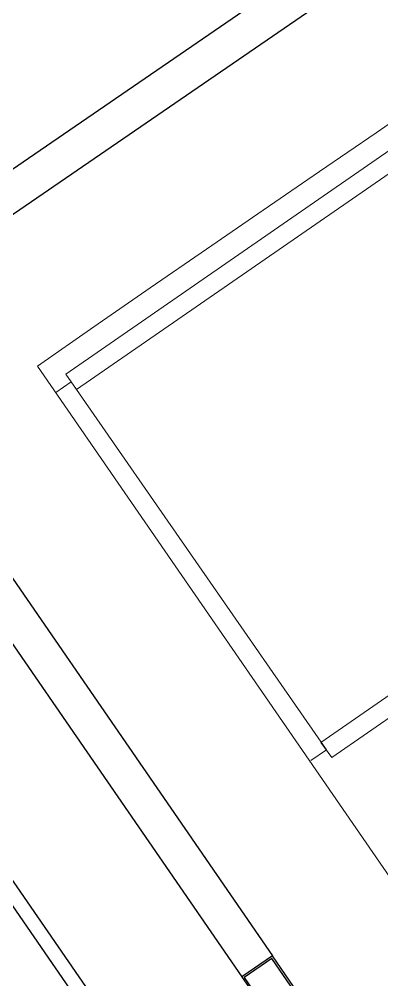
# Model space of a CAD drawing. Header units: millimetres. Extents: x 8159 to 14952, y 6817 to 11888.
# Drawn here: x 8608.1 to 8646.9, y 8167.7 to 8270.7 of the extents above; entities that cross this region are included whole.
import ezdxf

# ---------------------------------------------------------------- set-up
doc = ezdxf.new("R2010")
doc.units = ezdxf.units.MM
doc.header["$LTSCALE"] = 5
for name, color, linetype, lineweight in [('3-YANGIN-DOLABI', 7, 'Continuous', 0), ('anted', 10, 'Continuous', 0), ('FIBROBETON', 1, 'Continuous', 18), ('S-Fibrobeton', 26, 'Continuous', 25), ('S-Karkas', 48, 'Continuous', 25), ('S-Ölçü', 140, 'Continuous', 5), ('YAZI', 250, 'Continuous', 30)]:
    doc.layers.add(name, color=color, linetype=linetype, lineweight=lineweight)

# ---------------------------------------------------------------- blocks, each defined once
blk = doc.blocks.new('*U15')
at = {"layer": 'S-Fibrobeton'}
blk.add_lwpolyline([(-2548.57, -9987.32), (-2552.68, -9986.3), (-2556.1, -9988.37), (-2556.61, -9990.43), (-2563.33, -9994.49), (-2558.16, -10003.05), (-2624.06, -10042.88), (-2629.23, -10034.32), (-2642.07, -10042.08), (-2643.36, -10039.94), (-2642.85, -10037.88), (-2644.92, -10034.45), (-2647.49, -10036.01), (-2642.57, -10044.14), (-2629.74, -10036.38), (-2624.56, -10044.94), (-2556.1, -10003.55), (-2561.27, -9994.99)], close=True, dxfattribs=at)
at = {"layer": 'S-Karkas'}
for points in [[(-2566.22, -9986.45), (-2631.42, -10025.86)], [(-2564.15, -9989.88), (-2629.35, -10029.28)]]:
    blk.add_lwpolyline(points, dxfattribs=at)
for points in [[(-2566.22, -9986.45), (-2569.64, -9988.52), (-2567.57, -9991.95), (-2564.15, -9989.88)], [(-2566.28, -9986.73), (-2569.37, -9988.59), (-2567.5, -9991.67), (-2564.42, -9989.81)], [(-2634.84, -10027.93), (-2631.42, -10025.86), (-2629.35, -10029.28), (-2632.77, -10031.35)], [(-2634.56, -10028), (-2631.48, -10026.14), (-2629.62, -10029.22), (-2632.7, -10031.08)]]:
    blk.add_lwpolyline(points, close=True, dxfattribs=at)
blk = doc.blocks.new('A$C23C11219')
at = {"layer": 'FIBROBETON'}
for p, q in [((5989.15, 195.48), (6028.41, 219.43)), ((6028.41, 219.43), (6029.46, 217.73)), ((6028.93, 218.58), (6030.64, 219.62)), ((6053.93, 177.6), (6028.93, 218.58)), ((6029.46, 217.73), (5990.19, 193.77)), ((6014.14, 154.5), (6053.41, 178.46)), ((6053.41, 178.46), (6054.45, 176.75)), ((6055.64, 178.64), (6053.93, 177.6)), ((6054.45, 176.75), (6015.18, 152.79))]:
    blk.add_line(p, q, dxfattribs=at)
blk.add_lwpolyline([(4170.99, 707.81), (4330.65, -537.53, 0.079118), (6057.44, 175.69), (5734.15, 708.99, 0.288304), (5090.27, 1000.53, -0.032207)], format="xyb", close=True, dxfattribs=at)
blk.add_lwpolyline([(6041.3, 289.12), (6049.85, 294.3), (6132.92, 157.28), (5995.79, 74.39), (5990.56, 83.04)], dxfattribs=at)
at = {"layer": 'S-Ölçü', "xscale": -1, "rotation": 152.3743718436146}
blk.add_blockref('*U15', (3718.49, -9862.76), dxfattribs=at)
at = {"layer": 'S-Ölçü'}
blk.add_blockref('*U15', (8639.96, 10154.55), dxfattribs=at)

msp = doc.modelspace()

# ---------------------------------------------------------------- linework, layer by layer
at = {"layer": 'anted', "ltscale": 3, "extrusion": (0, 0.010673, 0.999943), "elevation": 217.92}
msp.add_lwpolyline([(11856.76, 9414.68), (11856.76, 7096.25), (8385.9, 7096.25), (8385.9, 9414.68)], close=True, dxfattribs=at)
msp.add_lwpolyline([(11856.76, 9414.68), (11856.76, 7096.25), (8385.9, 7096.25), (8385.9, 9414.68)], close=True, dxfattribs=at)
msp.add_lwpolyline([(11856.76, 9414.68), (11856.76, 7096.25), (8385.9, 7096.25), (8385.9, 9414.68)], close=True, dxfattribs=at)
msp.add_lwpolyline([(11856.76, 9414.68), (11856.76, 7096.25), (8385.9, 7096.25), (8385.9, 9414.68)], close=True, dxfattribs=at)
at = {"layer": 'YAZI', "linetype": 'Continuous', "ltscale": 10, "extrusion": (0, 0.010673, 0.999943), "elevation": 240.51}
for points in [[(8159.11, 9661.15), (12372.47, 9661.15), (12372.47, 6815.05), (8159.11, 6815.05)], [(8159.11, 9661.15), (12372.47, 9661.15), (12372.47, 6815.05), (8159.11, 6815.05)], [(8159.11, 9661.15), (12372.47, 9661.15), (12372.47, 6815.05), (8159.11, 6815.05)], [(8159.11, 9661.15), (12372.47, 9661.15), (12372.47, 6815.05), (8159.11, 6815.05)], [(8199.97, 9620.29), (12331.6, 9620.29), (12331.6, 6855.91), (8199.97, 6855.91)], [(8254.37, 9565.89), (12277.2, 9565.89), (12277.2, 6910.31), (8254.37, 6910.31)]]:
    msp.add_lwpolyline(points, close=True, dxfattribs=at)

# ---------------------------------------------------------------- block references
at = {"layer": '3-YANGIN-DOLABI', "extrusion": (0, 0.010673, 0.999943), "rotation": 183.318814803488}
msp.add_blockref('A$C23C11219', (14647.13, 8757.75, 217.92), dxfattribs=at)

doc.saveas('drawing.dxf')
